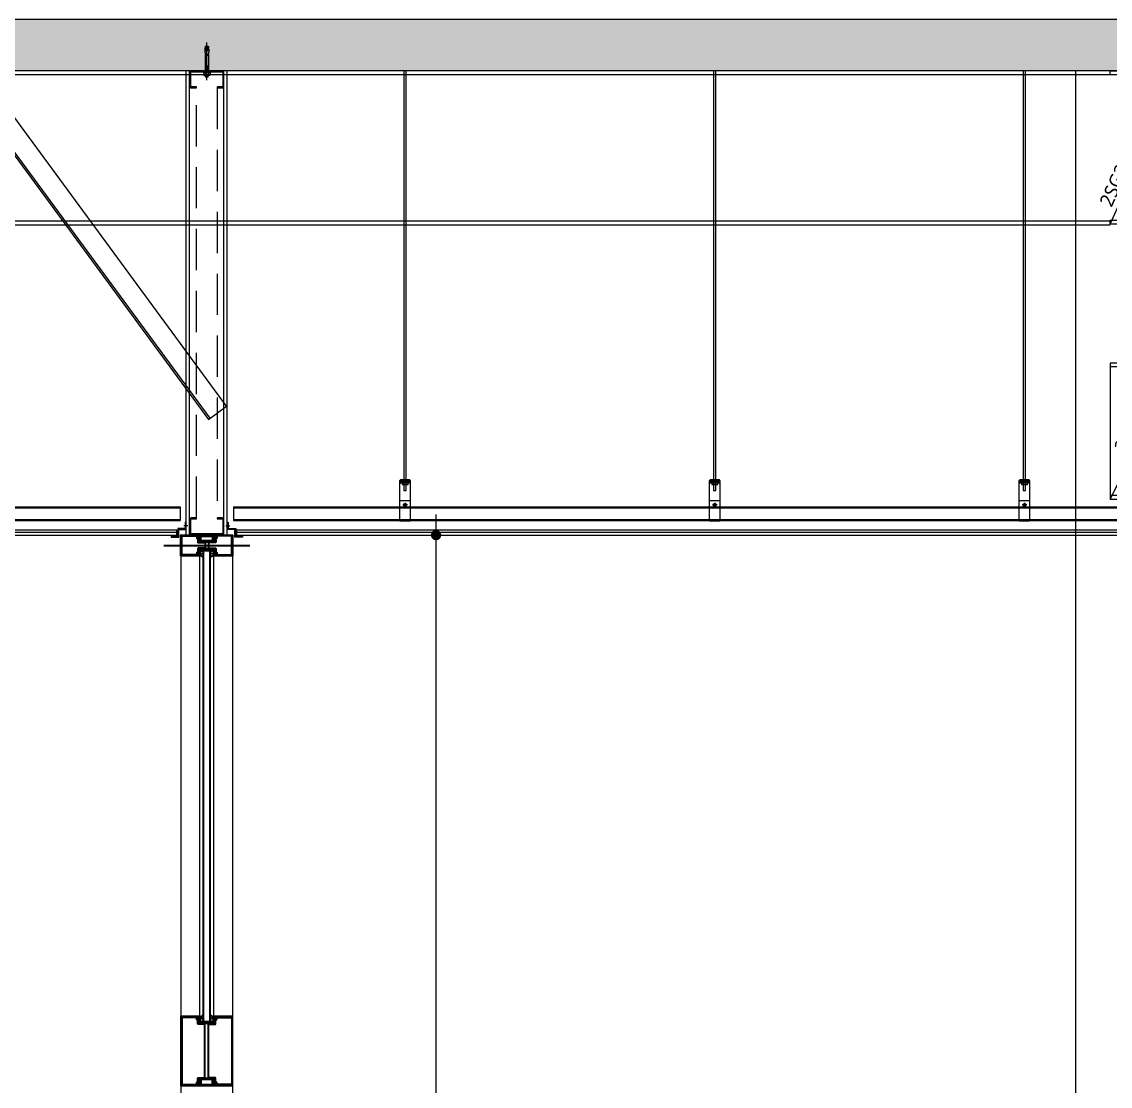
# Model space of a CAD drawing. Header units: millimetres. Extents: x 0 to 672800, y 0 to 118800.
# Drawn here: x 445387 to 448551, y 74392 to 77487 of the extents above; entities that cross this region are included whole.
import ezdxf
from ezdxf.enums import TextEntityAlignment as Align

# ---------------------------------------------------------------- set-up
doc = ezdxf.new("R2010")
doc.units = ezdxf.units.MM
doc.header["$LTSCALE"] = 200
doc.linetypes.add('H3', pattern=[3, 2, -1])
doc.layers.get('DEFPOINTS').update_dxf_attribs({"color": 137})
for name, color, linetype in [('0-S-col', 4, 'Continuous'), ('09GIRDER', 2, 'Continuous'), ('A-CON', 2, 'Continuous'), ('A-DET', 5, 'Continuous'), ('A-ELEV-6', 6, 'Continuous'), ('A-MET', 4, 'Continuous'), ('A-WIN-FRAME-EL', 9, 'Continuous'), ('A-WIN-GLASS', 5, 'Continuous'), ('A_ME_B&N', 6, 'Continuous'), ('A_WAL_AS', 4, 'Continuous'), ('AA-WAXM-ASMB', 4, 'Continuous'), ('CEILING', 6, 'Continuous'), ('ELE-STL', 252, 'Continuous'), ('HAT-253', 253, 'Continuous'), ('HAT-254', 254, 'Continuous'), ('S-253', 252, 'Continuous')]:
    doc.layers.add(name, color=color, linetype=linetype)
doc.layers.add('A-WIN', color=4, linetype='Continuous', lineweight=35)
doc.layers.add('check', color=61, linetype='Continuous', plot=False)
doc.styles.add('$0$스타일1', font='malgun.ttf')
doc.styles.add('스타일1', font='malgun.ttf')
doc.dimstyles.new('CJA', dxfattribs={"dimscale": 300, "dimtxt": 2.7, "dimasz": 1, "dimexe": 2, "dimexo": 3, "dimgap": 1, "dimtad": 1, "dimdec": 0, "dimzin": 1, "dimdsep": 46, "dimlunit": 6, "dimtxsty": '$0$스타일1', "dimblk": 'CJDOT', "dimcen": 0.09, "dimdle": 1, "dimclrd": 256, "dimclre": 256, "dimclrt": 3, "dimadec": 0, "dimazin": 0, "dimtfac": 1, "dimtdec": 0, "dimtix": 1, "dimtmove": 2, "dimatfit": 3, "dimldrblk": 'CJDOT', "dimfxl": 1, "dimtolj": 1, "dimtzin": 1, "dimarcsym": 0})

# ---------------------------------------------------------------- blocks, each defined once
blk = doc.blocks.new('*U212')
at = {"color": 8}
for p, q in [((326.1, 66), (18805.6, 66)), ((18805.6, 66), (18805.6, 26)), ((326.1, 63), (18805.6, 63)), ((326.1, 29), (18805.6, 29)), ((326.1, 26), (18805.6, 26))]:
    blk.add_line(p, q, dxfattribs=at)
at = {"color": 1}
for p, q in [((18828, 11), (18816.2, 11)), ((336.1, -1), (18795.6, -1)), ((336.1, -8), (18795.6, -8)), ((336.1, -16), (18795.6, -16)), ((18795.6, -16), (18795.6, -1))]:
    blk.add_line(p, q, dxfattribs=at)
at = {"color": 6}
blk.add_lwpolyline([(18798.6, -19), (18779.6, -19), (18779.6, -22), (18801.6, -22), (18801.6, 0), (18823.6, 0), (18823.6, 22), (18820.6, 22), (18820.6, 3), (18798.6, 3)], close=True, dxfattribs=at)
blk = doc.blocks.new('*U205')
at = {"color": 8}
for p, q in [((326.1, 66), (326.1, 26)), ((326.1, 66), (3240.6, 66)), ((839.9, 84), (809.9, 84)), ((831.8, 72), (818, 72)), ((824.9, 78.2), (824.9, 65.8)), ((1739.9, 84), (1709.9, 84)), ((1731.8, 72), (1718, 72)), ((1724.9, 78.2), (1724.9, 65.8)), ((2639.9, 84), (2609.9, 84)), ((2631.8, 72), (2618, 72)), ((2624.9, 78.2), (2624.9, 65.8)), ((3240.6, 66), (3240.6, 26)), ((326.1, 63), (3240.6, 63)), ((326.1, 29), (3240.6, 29)), ((326.1, 26), (3240.6, 26))]:
    blk.add_line(p, q, dxfattribs=at)
at = {"color": 1}
for p, q in [((303.7, 11), (315.5, 11)), ((3263, 11), (3251.2, 11)), ((336.1, -1), (3230.6, -1)), ((336.1, -16), (336.1, -1)), ((336.1, -8), (3230.6, -8)), ((336.1, -16), (3230.6, -16)), ((3230.6, -16), (3230.6, -1))]:
    blk.add_line(p, q, dxfattribs=at)
at = {"color": 8}
for points in [[(821.5, 1334), (821.5, 113.9), (828.2, 113.9), (828.2, 1334)], [(1721.5, 1334), (1721.5, 113.9), (1728.2, 113.9), (1728.2, 1334)], [(2621.5, 1334), (2621.5, 113.9), (2628.2, 113.9), (2628.2, 1334)], [(839.9, 143), (838.6, 145), (811.2, 145), (809.9, 143), (809.9, 138), (811.2, 136), (838.6, 136), (839.9, 138), (809.9, 138)], [(816.1, 136), (816.1, 131), (833.7, 131), (833.7, 136)], [(1739.9, 143), (1738.6, 145), (1711.2, 145), (1709.9, 143), (1709.9, 138), (1711.2, 136), (1738.6, 136), (1739.9, 138), (1709.9, 138)], [(1716.1, 136), (1716.1, 131), (1733.7, 131), (1733.7, 136)], [(2639.9, 143), (2638.6, 145), (2611.2, 145), (2609.9, 143), (2609.9, 138), (2611.2, 136), (2638.6, 136), (2639.9, 138), (2609.9, 138)], [(2616.1, 136), (2616.1, 131), (2633.7, 131), (2633.7, 136)]]:
    blk.add_lwpolyline(points, dxfattribs=at)
for points in [[(809.9, 143), (839.9, 143), (839.9, 24), (809.9, 24)], [(1709.9, 143), (1739.9, 143), (1739.9, 24), (1709.9, 24)], [(2609.9, 143), (2639.9, 143), (2639.9, 24), (2609.9, 24)]]:
    blk.add_lwpolyline(points, close=True, dxfattribs=at)
at = {"color": 6}
for points in [[(333.1, -19), (352.1, -19), (352.1, -22), (330.1, -22), (330.1, 0), (308.1, 0), (308.1, 22), (311.1, 22), (311.1, 3), (333.1, 3)], [(3233.6, -19), (3214.6, -19), (3214.6, -22), (3236.6, -22), (3236.6, 0), (3258.6, 0), (3258.6, 22), (3255.6, 22), (3255.6, 3), (3233.6, 3)]]:
    blk.add_lwpolyline(points, close=True, dxfattribs=at)
at = {"color": 8}
for centre, radius in [((824.9, 72), 4.25), ((824.9, 72), 3.25), ((1724.9, 72), 4.25), ((1724.9, 72), 3.25), ((2624.9, 72), 4.25), ((2624.9, 72), 3.25)]:
    blk.add_circle(centre, radius, dxfattribs=at)
blk = doc.blocks.new('M10 ANCHOR')
at = {"layer": 'A_ME_B&N', "color": 8}
for p, q in [((12.1, 31.1), (12.9, 32.4)), ((19.4, 32.4), (12.9, 32.4)), ((20.1, 31.1), (19.4, 32.4)), ((20.1, 12.1), (20.1, 33.1)), ((22.1, 33.1), (20.1, 33.1)), ((22.1, 12.1), (22.1, 33.1)), ((-2.1, 22.6), (107.2, 22.6)), ((7.1, 25.8), (7.6, 26.3)), ((7.1, 25.8), (7.1, 19.4)), ((7.6, 18.9), (7.1, 19.4)), ((7.6, 18.9), (7.6, 26.3)), ((7.6, 26.3), (9.7, 26.3)), ((7.6, 18.9), (9.7, 18.9)), ((11.1, 27.6), (9.7, 26.2)), ((9.7, 26.2), (9.7, 18.9)), ((11.1, 17.6), (9.7, 18.9)), ((10.2, 26.6), (12.1, 26.6)), ((10.2, 18.5), (12.1, 18.5)), ((11.1, 27.6), (11.1, 17.6)), ((12.1, 27.6), (11.1, 27.6)), ((12.1, 17.6), (11.1, 17.6)), ((12.1, 14.1), (12.1, 31.1)), ((12.1, 14.1), (12.9, 12.7)), ((19.4, 27.5), (12.9, 27.5)), ((19.4, 17.6), (12.9, 17.6)), ((19.4, 12.7), (12.9, 12.7)), ((20.1, 14.1), (19.4, 12.7)), ((22.1, 12.1), (20.1, 12.1)), ((70.9, 27.6), (22.1, 27.6)), ((22.1, 26.6), (37.1, 26.6)), ((22.1, 18.5), (37.1, 18.5)), ((70.9, 17.6), (22.1, 17.6)), ((37.1, 27.6), (37.1, 17.6)), ((39.1, 27.6), (39.1, 17.6)), ((39.1, 17.6), (39.1, 17.6)), ((70.9, 27.6), (70.9, 17.6)), ((70.9, 18.6), (70.9, 26.5)), ((73.7, 26.2), (71.3, 26.2)), ((73.7, 19), (71.3, 19)), ((85.8, 28.2), (73.7, 27.5)), ((73.7, 21.3), (73.7, 27.5)), ((75.4, 21.4), (73.7, 21.3)), ((75.4, 20.1), (73.7, 20.2)), ((73.7, 20.2), (73.7, 17.5)), ((82.7, 17.1), (73.7, 17.5)), ((85.3, 25.8), (82.6, 25.7)), ((82.8, 17), (82.9, 16.7)), ((86.7, 19.6), (82.9, 19.8)), ((84.8, 16.9), (82.9, 16.7)), ((86.9, 21.9), (83.1, 21.7)), ((83.9, 18), (83.8, 16.3)), ((84, 24.3), (83.9, 27)), ((87.8, 16.9), (84.9, 17)), ((87.9, 17.6), (87.8, 16.9)), ((87.8, 16.9), (87.9, 16.3)), ((87.9, 17.6), (87.9, 16.3)), ((88.8, 16.8), (87.9, 16.3)), ((88.1, 23.7), (88, 27)), ((90.9, 16.7), (88.8, 16.8)), ((90.1, 27.4), (91.2, 27.6)), ((90.9, 17.6), (91.2, 17.6)), ((91, 17.5), (90.9, 16.7)), ((91.2, 27.6), (91.2, 17.6)), ((95.6, 27.6), (91.2, 27.6)), ((95.6, 17.6), (91.2, 17.6)), ((95.6, 17.6), (95.6, 27.6)), ((97.1, 26.1), (95.6, 27.6)), ((95.6, 17.6), (97.1, 19.1)), ((97.1, 19.1), (97.1, 26.1))]:
    blk.add_line(p, q, dxfattribs=at)
blk.add_lwpolyline([(83, 25.7), (83.8, 24.9), (84.7, 25.3), (84.8, 26), (84.2, 26.5), (83.4, 26.4)], close=True, dxfattribs=at)
for points in [[(91, 17.5), (90.2, 18.4), (89, 18.9), (87.8, 19.3), (86.7, 19.6)], [(91.1, 25.2), (90.8, 23.8), (90, 22.9), (88.6, 22.4), (87.7, 22.1), (86.9, 21.9)], [(88.9, 27.9), (89.8, 27.6), (90.5, 27), (91, 26.1), (91.1, 25.2)]]:
    blk.add_lwpolyline(points, dxfattribs=at)
for centre, radius, start, end in [((16.5, 29.9), 4.34, 145.5615, 214.4385), ((15.8, 29.9), 4.34, 325.5615, 34.4385), ((28.3, 22.6), 16.2, 162.383, 197.617), ((16.5, 15.2), 4.34, 145.5615, 214.4385), ((3.9, 22.6), 16.2, 342.383, 17.617), ((15.8, 15.2), 4.34, 325.5615, 34.4385), ((71.3, 26.5), 0.383, 180, 270), ((71.3, 18.6), 0.383, 90, 180), ((75.3, 20.8), 0.618, 278.5979, 81.402), ((83.2, 20.7), 0.945, 96.1253, 252.1482), ((82.7, 17), 0.126, 7.3502, 87.3502), ((83.5, 10.8), 6.36, 78.4927, 96.2076), ((84.9, 16.9), 0.126, 87.3502, 154.0901), ((86.5, 15.7), 12.5, 78.7007, 93), ((98.4, 25.9), 10.5, 173.798, 192.202), ((84.9, 13.6), 5.03, 40.2631, 53.3507), ((86.9, 25.3), 2.05, 308.033, 57.967)]:
    blk.add_arc(centre, radius, start, end, dxfattribs=at)
blk = doc.blocks.new('ACW-150B-END')
at = {"layer": 'A-WIN', "color": 9}
blk.add_line((0, -50), (0, 200), dxfattribs=at)
at = {"layer": 'A-WIN'}
for p, q in [((-20.5, 102.8), (-20.5, 100.8)), ((-20.5, 102.8), (-20.5, 100.8)), ((15, 85), (15, 65))]:
    blk.add_line(p, q, dxfattribs=at)
at = {"layer": 'A-WIN', "color": 8}
blk.add_line((10, 97.3), (15, 52.8), dxfattribs=at)
at = {"layer": 'A-WIN'}
for points in [[(26.9, 95, -0.414214), (26.6, 95.3), (26.6, 96.8), (28, 96.8), (28, 100.3, 0.414214), (27.5, 100.8), (23, 100.8, 0.414214), (22.5, 100.3), (22.5, 96.8), (23.9, 96.8), (23.9, 95.3, -0.414214), (23.6, 95), (20.8, 95, -0.414214), (20.5, 95.3), (20.5, 97.3, 0.414214), (20, 97.8), (10.5, 97.8, 0.414214), (10, 97.3), (10, 52.8, 0.414214), (10.5, 52.3), (20, 52.3, 0.414214), (20.5, 52.8), (20.5, 54.7, -0.414214), (20.8, 55), (23.6, 55, -0.414214), (23.9, 54.7), (23.9, 53.3), (22.5, 53.3), (22.5, 49.8, 0.414214), (23, 49.3), (27.5, 49.3, 0.414214), (28, 49.8), (28, 53.3), (26.6, 53.3), (26.6, 54.7, -0.414214), (26.9, 55), (30, 55), (30, 0), (-30, 0), (-30, 55), (-26.9, 55, -0.414214), (-26.6, 54.7), (-26.6, 53.3), (-28, 53.3), (-28, 49.8, 0.414214), (-27.5, 49.3), (-23, 49.3, 0.414214), (-22.5, 49.8), (-22.5, 53.3), (-23.9, 53.3), (-23.9, 54.7, -0.414214), (-23.6, 55), (-20.8, 55, -0.414214), (-20.5, 54.7), (-20.5, 52.8, 0.414214), (-20, 52.3), (-10, 52.3), (-10, 97.8), (-20, 97.8, 0.414214), (-20.5, 97.3), (-20.5, 95.3, -0.414214), (-20.8, 95), (-23.6, 95, -0.414214), (-23.9, 95.3), (-23.9, 96.8), (-22.5, 96.8), (-22.5, 100.3, 0.414214), (-23, 100.8), (-27.5, 100.8, 0.414214), (-28, 100.3), (-28, 96.8), (-26.6, 96.8), (-26.6, 95.3, -0.414214), (-26.9, 95), (-30, 95), (-30, 150), (30, 150), (30, 95)], [(8, 99.8, -0.414214), (9, 100.8), (20.5, 100.8), (20.5, 102.8, -0.414214), (21.5, 103.8), (27.5, 103.8), (27.5, 147.5), (-27.5, 147.5), (-27.5, 103.8), (-21.5, 103.8, -0.414214), (-20.5, 102.8), (-20.5, 100.8), (-9, 100.8, -0.414214), (-8, 99.8), (-8, 80.3), (8, 80.3)]]:
    blk.add_lwpolyline(points, format="xyb", close=True, dxfattribs=at)
for points in [[(-30, 55), (-30, 95), (-10, 95), (-10, 55)], [(-27, 58), (-27, 92), (-13, 92), (-13, 58)]]:
    blk.add_lwpolyline(points, close=True, dxfattribs=at)
at = {"layer": 'A-WIN', "color": 8}
blk.add_lwpolyline([(10, 97.3), (10, 52.8), (15, 52.8), (15, 97.3)], close=True, dxfattribs=at)
at = {"layer": 'A-WIN'}
blk.add_lwpolyline([(-20.5, 49.3), (-20.5, 47.3), (-20.5, 49.3), (-9, 49.3, 0.414214), (-8, 50.3), (-8, 69.8), (8, 69.8), (8, 50.3, 0.414214), (9, 49.3), (20.5, 49.3), (20.5, 47.3, 0.414214), (21.5, 46.3), (27.5, 46.3), (27.5, 2.5), (-27.5, 2.5), (-27.5, 46.3), (-21.5, 46.3, 0.414214), (-20.5, 47.3)], format="xyb", dxfattribs=at)
at = {"layer": 'A-WIN', "color": 5}
for centre in [(20, 90), (20, 60)]:
    blk.add_circle(centre, 5, dxfattribs=at)
for centre, start, end in [((47.5, 97.4), 186.614, 224.7503), ((47.5, 52.6), 135.2496, 173.3859)]:
    blk.add_arc(centre, 17.7, start, end, dxfattribs=at)
blk = doc.blocks.new('CJDOT')
blk.add_line((-2, 0), (2, 0))
at = {"const_width": 0.5}
blk.add_lwpolyline([(-0.25, 0, 1), (0.25, 0, 1)], format="xyb", close=True, dxfattribs=at)
blk = doc.blocks.new('*D206')
at = {"layer": 'check', "lineweight": -2, "transparency": 16777216}
for p, q in [((446559.8, 75994.9), (446651.3, 75994.9)), ((446591.3, 72024.9), (446591.3, 75964.9)), ((446559.8, 71994.9), (446651.3, 71994.9))]:
    blk.add_line(p, q, dxfattribs=at)
at = {"layer": 'DEFPOINTS', "color": 0, "transparency": 16777216}
for p in [(446469.8, 75994.9), (446591.3, 75994.9), (446469.8, 71994.9)]:
    blk.add_point(p, dxfattribs=at)
at = {"layer": 'check', "lineweight": -2, "transparency": 16777216, "xscale": 30, "yscale": 30, "zscale": 30}
for p, rotation in [((446591.3, 75994.9), 90), ((446591.3, 71994.9), 270)]:
    blk.add_blockref('CJDOT', p, dxfattribs=dict(at, rotation=rotation))
at = {"layer": 'check', "transparency": 16777216, "insert": (446512.6, 73994.9), "char_height": 81, "attachment_point": 5, "rotation": 90, "style": '$0$스타일1'}
blk.add_mtext('\\A1;CH:4,000', dxfattribs=at)
blk = doc.blocks.new('SG-SG2A')
at = {"layer": '09GIRDER'}
blk.add_lwpolyline([(-99.5, -434), (-22, -434, 0.414214), (-4, -416), (-4, -30, 0.414214), (-22, -12), (-99.5, -12), (-99.5, 0), (99.5, 0), (99.5, -12), (22, -12, 0.414214), (4, -30), (4, -416, 0.414214), (22, -434), (99.5, -434), (99.5, -446), (-99.5, -446)], format="xyb", close=True, dxfattribs=at)
at = {"layer": 'DEFPOINTS'}
blk.add_line((-99.5, -446), (99.5, 0), dxfattribs=at)
at = {"layer": 'DEFPOINTS', "style": '스타일1'}
for s, height, p in [('H-446X199X8X12', 30, (39.8, -215.4)), ('2SG2A', 40, (-81.4, -318, 0))]:
    blk.add_text(s, height=height, rotation=65.9541, dxfattribs=at).set_placement(p, align=Align.MIDDLE_CENTER)
blk = doc.blocks.new('*U466')
for p, q in [((80, 385), (0, 385)), ((119, 385), (199, 385)), ((96, 369), (96, 27)), ((103, 369), (103, 27)), ((80, 11), (0, 11)), ((119, 11), (199, 11))]:
    blk.add_line(p, q)
for points in [[(199, 385), (199, 396), (0, 396), (0, 385)], [(0, 11), (0, 0), (199, 0), (199, 11)]]:
    blk.add_lwpolyline(points)
for centre, start, end in [((80, 369), 0, 90), ((119, 369), 90, 180), ((80, 27), 270, 0), ((119, 27), 180, 270)]:
    blk.add_arc(centre, 16, start, end)
blk = doc.blocks.new('SG-2SG11')
at = {"layer": 'DEFPOINTS'}
blk.add_line((-99.5, -396), (99.5, 0), dxfattribs=at)
at = {"layer": '09GIRDER'}
blk.add_blockref('*U466', (-99.5, -396), dxfattribs=at)
at = {"layer": 'DEFPOINTS', "style": '스타일1'}
for s, height, p in [('H-396x199x7x11', 30, (26.4, -211.9)), ('2SG11', 40, (-37.7, -183.8, 0))]:
    blk.add_text(s, height=height, rotation=63.4349, dxfattribs=at).set_placement(p, align=Align.MIDDLE_CENTER)

msp = doc.modelspace()

# ---------------------------------------------------------------- hatches: boundary and pattern name
at = {"layer": 'HAT-254'}
h = msp.add_hatch(color=256, dxfattribs=at)
h.dxf.hatch_style = 1
h.paths.add_polyline_path([(448885, 77344.9), (427475, 77344.9), (427475, 77494.9), (448885, 77494.9)])

# ---------------------------------------------------------------- linework, layer by layer
at = {"layer": '0-S-col', "color": 8}
msp.add_lwpolyline([(448450, 71994.9), (448850, 71994.9), (448850, 77344.9), (448450, 77344.9)], close=True, dxfattribs=at)
at = {"layer": 'A-CON'}
msp.add_lwpolyline([(448885, 77344.9), (427475, 77344.9), (427475, 77494.9), (448885, 77494.9), (448885, 77344.9)], dxfattribs=at)
at = {"layer": 'A-DET', "color": 251}
msp.add_line((445934.5, 76334.6), (445224.3, 77301), dxfattribs=at)
at = {"layer": 'A-DET', "color": 251, "linetype": 'H3', "ltscale": 0.3}
for p, q in [((445895, 76044.9), (445895, 77294.9)), ((445955, 77294.9), (445955, 76044.9))]:
    msp.add_line(p, q, dxfattribs=at)
at = {"layer": 'A-DET', "color": 251}
msp.add_lwpolyline([(445982, 76369.6), (445271.9, 77335.9), (445219.5, 77297.4), (445929.7, 76331.1), (445982, 76369.6)], dxfattribs=at)
at = {"layer": 'A-ELEV-6'}
msp.add_line((448550.5, 76494.9), (448550.5, 76098.9), dxfattribs=at)
at = {"layer": 'A-MET'}
for points in [[(445971.8, 77299.9, -0.414214), (445970, 77298.1), (445955, 77298.1), (445955, 77294.9), (445970, 77294.9, 0.414214), (445975, 77299.9), (445975, 77339.9, 0.414214), (445970, 77344.9), (445880, 77344.9, 0.414214), (445875, 77339.9), (445875, 77299.9, 0.414214), (445880, 77294.9), (445895, 77294.9), (445895, 77298.1), (445880, 77298.1, -0.414214), (445878.2, 77299.9), (445878.2, 77339.9, -0.414214), (445880, 77341.7), (445970, 77341.7, -0.414214), (445971.8, 77339.9)], [(445880, 75994.9), (445970, 75994.9, 0.414214), (445975, 75999.9), (445975, 76039.9, 0.414214), (445970, 76044.9), (445955, 76044.9), (445955, 76041.7), (445970, 76041.7, -0.414214), (445971.8, 76039.9), (445971.8, 75999.9, -0.414214), (445970, 75998.1), (445880, 75998.1, -0.414214), (445878.2, 75999.9), (445878.2, 76039.9, -0.414214), (445880, 76041.7), (445895, 76041.7), (445895, 76044.9), (445880, 76044.9, 0.414214), (445875, 76039.9), (445875, 75999.9, 0.414214)]]:
    msp.add_lwpolyline(points, format="xyb", close=True, dxfattribs=at)
at = {"layer": 'A-WIN'}
for p, q in [((445915, 74579.9), (445915, 75949.9)), ((445935, 74579.9), (445935, 75949.9)), ((445935, 74579.9), (445915, 74579.9))]:
    msp.add_line(p, q, dxfattribs=at)
at = {"layer": 'A-WIN', "color": 8}
msp.add_line((445947.3, 74574.9), (445902.8, 74579.9), dxfattribs=at)
at = {"layer": 'A-WIN'}
for points in [[(445945, 74591.8, 0.414214), (445945.3, 74591.5), (445946.7, 74591.5), (445946.7, 74592.9), (445950.2, 74592.9, -0.414214), (445950.7, 74592.4), (445950.7, 74587.9, -0.414214), (445950.2, 74587.4), (445946.7, 74587.4), (445946.7, 74588.8), (445945.3, 74588.8, 0.414214), (445945, 74588.5), (445945, 74585.7, 0.414214), (445945.3, 74585.4), (445947.2, 74585.4, -0.414214), (445947.7, 74584.9), (445947.7, 74575.4, -0.414214), (445947.2, 74574.9), (445902.7, 74574.9, -0.414214), (445902.2, 74575.4), (445902.2, 74584.9, -0.414214), (445902.7, 74585.4), (445904.7, 74585.4, 0.414214), (445905, 74585.7), (445905, 74588.5, 0.414214), (445904.7, 74588.8), (445903.2, 74588.8), (445903.2, 74587.4), (445899.7, 74587.4, -0.414214), (445899.2, 74587.9), (445899.2, 74592.4, -0.414214), (445899.7, 74592.9), (445903.2, 74592.9), (445903.2, 74591.5), (445904.7, 74591.5, 0.414214), (445905, 74591.8), (445905, 74594.9), (445850, 74594.9), (445850, 74394.9), (445905, 74394.9), (445905, 74398, 0.414214), (445904.7, 74398.3), (445903.2, 74398.3), (445903.2, 74396.9), (445899.7, 74396.9, -0.414214), (445899.2, 74397.4), (445899.2, 74401.9, -0.414214), (445899.7, 74402.4), (445903.2, 74402.4), (445903.2, 74401), (445904.7, 74401, 0.414214), (445905, 74401.3), (445905, 74404.1, 0.414214), (445904.7, 74404.4), (445902.7, 74404.4, -0.414214), (445902.2, 74404.9), (445902.2, 74414.9), (445947.7, 74414.9), (445947.7, 74404.9, -0.414214), (445947.2, 74404.4), (445945.3, 74404.4, 0.414214), (445945, 74404.1), (445945, 74401.3, 0.414214), (445945.3, 74401), (445946.7, 74401), (445946.7, 74402.4), (445950.2, 74402.4, -0.414214), (445950.7, 74401.9), (445950.7, 74397.4, -0.414214), (445950.2, 74396.9), (445946.7, 74396.9), (445946.7, 74398.3), (445945.3, 74398.3, 0.414214), (445945, 74398), (445945, 74394.9), (446000, 74394.9), (446000, 74594.9), (445945, 74594.9)], [(445949.7, 74572.9, 0.414214), (445950.7, 74573.9), (445950.7, 74585.4), (445952.7, 74585.4, 0.414214), (445953.7, 74586.4), (445953.7, 74592.4), (445997.5, 74592.4), (445997.5, 74397.4), (445953.7, 74397.4), (445953.7, 74403.4, 0.414214), (445952.7, 74404.4), (445950.7, 74404.4), (445950.7, 74415.9, 0.414214), (445949.7, 74416.9), (445930.2, 74416.9), (445930.2, 74572.9)]]:
    msp.add_lwpolyline(points, format="xyb", close=True, dxfattribs=at)
msp.add_lwpolyline([(445899.2, 74404.4), (445897.2, 74404.4), (445899.2, 74404.4), (445899.2, 74415.9, -0.414214), (445900.2, 74416.9), (445919.7, 74416.9), (445919.7, 74572.9), (445900.2, 74572.9, -0.414214), (445899.2, 74573.9), (445899.2, 74585.4), (445897.2, 74585.4, -0.414214), (445896.2, 74586.4), (445896.2, 74592.4), (445852.5, 74592.4), (445852.5, 74397.4), (445896.2, 74397.4), (445896.2, 74403.4, -0.414214), (445897.2, 74404.4)], format="xyb", dxfattribs=at)
at = {"layer": 'A-WIN', "color": 8}
msp.add_lwpolyline([(445947.3, 74574.9), (445902.8, 74574.9), (445902.8, 74579.9), (445947.3, 74579.9)], close=True, dxfattribs=at)
at = {"layer": 'A-WIN'}
for points in [[(445905, 74394.9), (445945, 74394.9), (445945, 74414.9), (445905, 74414.9)], [(445908, 74397.9), (445942, 74397.9), (445942, 74411.9), (445908, 74411.9)]]:
    msp.add_lwpolyline(points, close=True, dxfattribs=at)
at = {"layer": 'A-WIN', "color": 5}
for centre in [(445910, 74584.9), (445940, 74584.9)]:
    msp.add_circle(centre, 5, dxfattribs=at)
for centre, start, end in [((445902.6, 74612.5), 276.6141, 314.7504), ((445947.4, 74612.5), 225.2497, 263.386)]:
    msp.add_arc(centre, 17.7, start, end, dxfattribs=at)
at = {"layer": 'A-WIN-FRAME-EL'}
for p, q in [((445850, 75994.9), (445850, 71994.9)), ((446000, 75994.9), (446000, 71994.9))]:
    msp.add_line(p, q, dxfattribs=at)
at = {"layer": 'A-WIN-GLASS', "color": 251}
for p, q in [((445905, 74579.9), (445905, 75934.9)), ((445945, 74579.9), (445945, 75934.9))]:
    msp.add_line(p, q, dxfattribs=at)
at = {"layer": 'A_WAL_AS'}
for p, q in [((445865.5, 75994.9), (445865.5, 77344.9)), ((445984.5, 75994.9), (445984.5, 77344.9))]:
    msp.add_line(p, q, dxfattribs=at)
at = {"layer": 'AA-WAXM-ASMB', "color": 251}
for p, q in [((445875, 75994.9), (445875, 77344.9)), ((445975, 75994.9), (445975, 77344.9))]:
    msp.add_line(p, q, dxfattribs=at)
at = {"layer": 'ELE-STL'}
for p, q in [((448550.5, 77332.9), (438825, 77332.9)), ((438857, 76908.9), (448550.5, 76908.9)), ((438857, 76896.9), (448550.5, 76896.9))]:
    msp.add_line(p, q, dxfattribs=at)

# ---------------------------------------------------------------- block references
at = {"layer": 'A-WIN', "rotation": 270}
msp.add_blockref('ACW-150B-END', (445850, 75964.9), dxfattribs=at)
at = {"layer": 'A_ME_B&N', "extrusion": (0, 0, -1), "zscale": -1, "rotation": 90}
msp.add_blockref('M10 ANCHOR', (-445902.4, 77319.6), dxfattribs=at)
at = {"layer": 'CEILING', "lineweight": -3}
for name, p in [('*U212', (427041.9, 76010.9)), ('*U205', (445676.4, 76010.9))]:
    msp.add_blockref(name, p, dxfattribs=at)
at = {"layer": 'HAT-253'}
msp.add_blockref('SG-2SG11', (448650, 76494.9), dxfattribs=at)
at = {"layer": 'S-253'}
msp.add_blockref('SG-SG2A', (448650, 77344.9), dxfattribs=at)

# ---------------------------------------------------------------- dimensions: what is measured, and where the dimension line sits
at = {"layer": 'check'}
dim = msp.add_linear_dim(base=(446591.3, 75994.9), p1=(446469.8, 71994.9), p2=(446469.8, 75994.9), angle=270, text='CH:<>', dimstyle='CJA', override={"dimscale": 30, "dimclrd": 256, "dimclre": 256, "dimclrt": 256}, dxfattribs=at)
dim.commit()
dim.dimension.update_dxf_attribs({"geometry": '*D206', "text_midpoint": (446512.6, 73994.9)})

doc.saveas('drawing.dxf')
